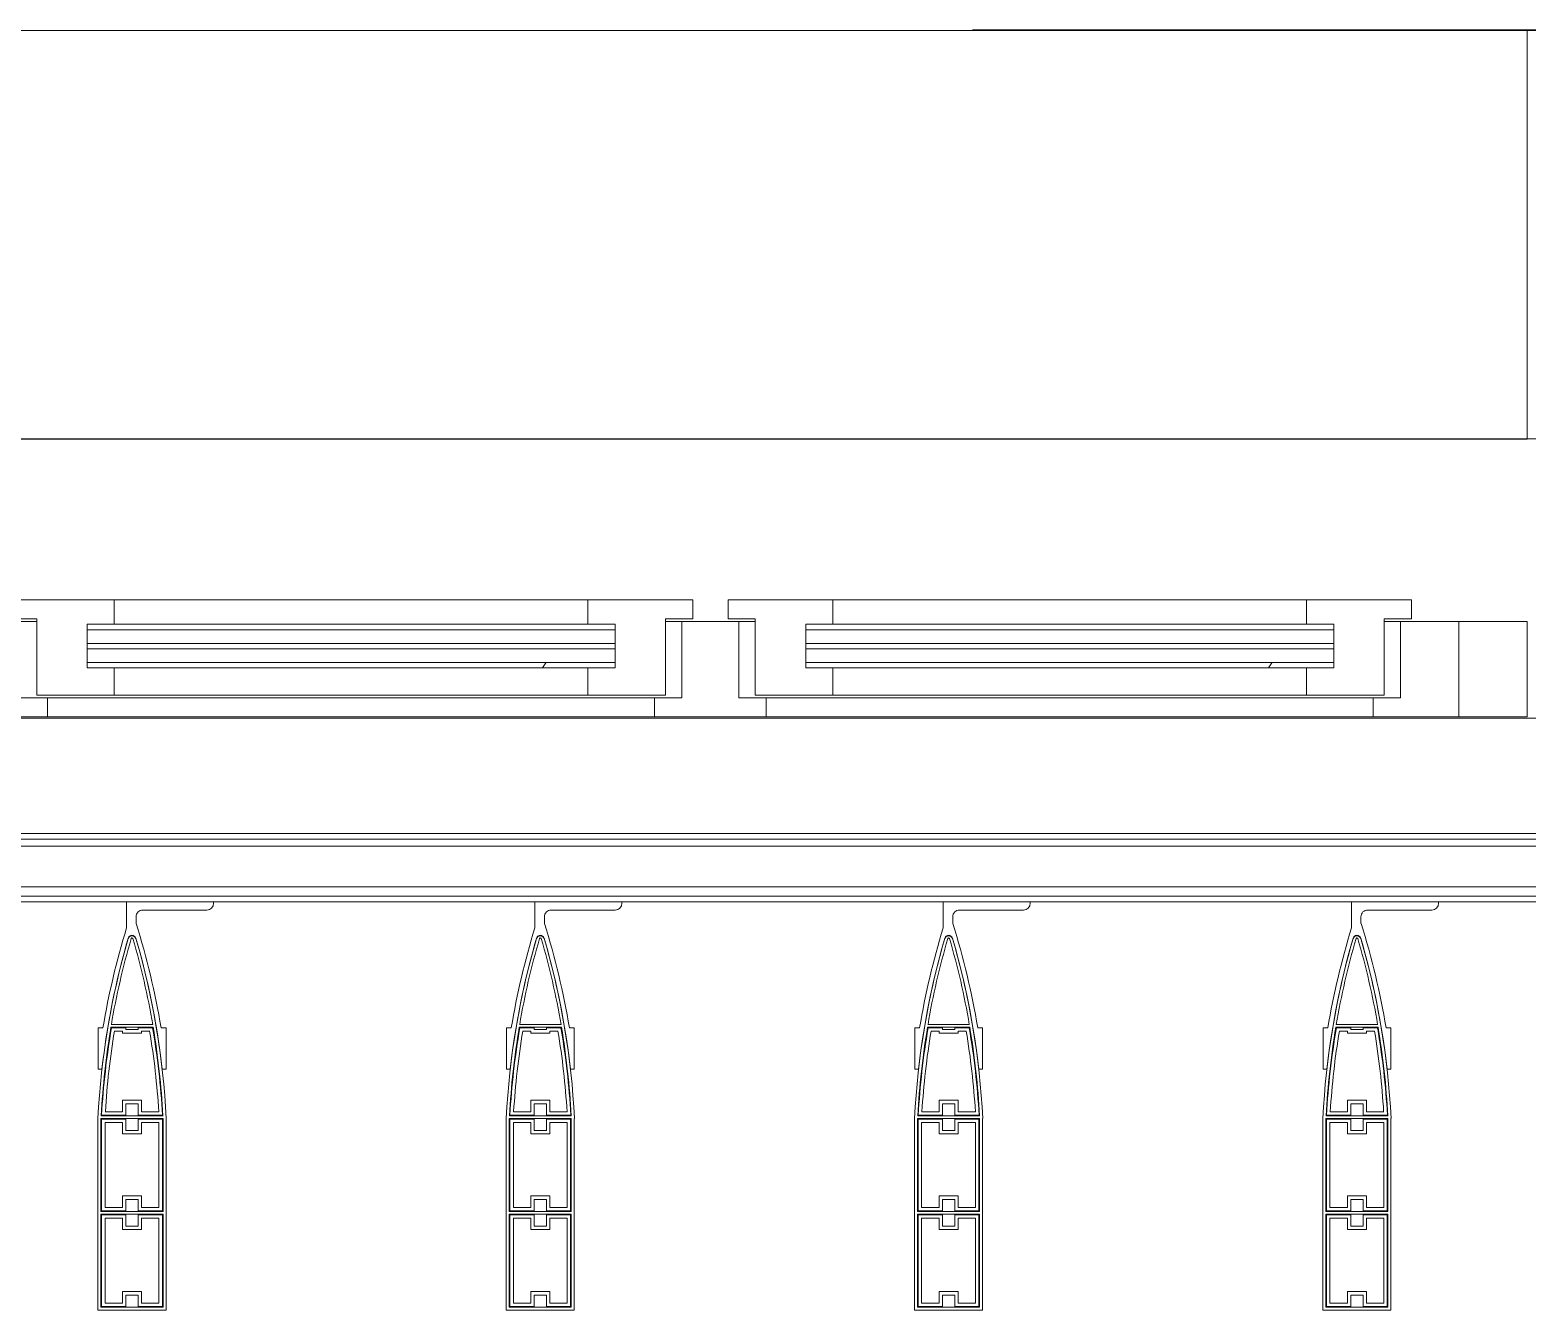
# Model space of a CAD drawing. Header units: millimetres. Extents: x 48966 to 155647, y -43515 to 26217.
# Drawn here: x 86932 to 88032, y -32323 to -31383 of the extents above; entities that cross this region are included whole.
import ezdxf

# ---------------------------------------------------------------- set-up
doc = ezdxf.new("R2010")
doc.units = ezdxf.units.MM
doc.linetypes.add('Осевые', pattern=[6350, 1270, -952.5, 3175, -952.5])
doc.linetypes.add('Сверху', pattern=[793.75, 476.25, -317.5])
for name, color, linetype, lineweight in [('Каркас_Импост', 7, 'Continuous', 9), ('Обобщенные модели', 7, 'Continuous', 9), ('Обобщенные модели-1', 7, 'Continuous', 18), ('Общие ребра', 7, 'Continuous', 9), ('Окна', 7, 'Continuous', 9), ('Окна-2', 7, 'Сверху', 9), ('Оси-2', 7, 'Осевые', 9), ('Остекление', 7, 'Continuous', 9), ('Перекрытия', 7, 'Continuous', 9), ('Стены', 7, 'Continuous', 9), ('Стены-1', 7, 'Continuous', 18), ('Штриховка разреза-1', 7, 'Continuous', 9)]:
    doc.layers.add(name, color=color, linetype=linetype, lineweight=lineweight)
doc.layers.add('Окна-1', color=7, linetype='Continuous', lineweight=9, true_color=0x804000)
pattern_1 = [(56.31, (87111.58, -32158.53), (533.399, 1066.80005), [201.168, -1722.033]), (56.31, (87100.92, -32126.53), (533.399, 1066.80005), [201.168, -1722.033]), (56.31, (87164.92, -32126.53), (533.399, 1066.80005), [201.168, -1722.033])]

# ---------------------------------------------------------------- blocks, each defined once
blk = doc.blocks.new('Обвязочная балка 1 - Обвязочная балка 1-1451838-План 5-го этажа на отм_ _12_600')
at = {"layer": 'Обобщенные модели'}
for p, q in [((124281.6, -31982.6), (79137.6, -31982.6)), ((79137.7, -32012.5), (124281.6, -32012.5))]:
    blk.add_line(p, q, dxfattribs=at)
at = {"layer": 'Обобщенные модели-1'}
for p, q in [((124281.6, -31973.4), (79137.6, -31973.4)), ((79137.6, -31977.4), (124281.6, -31977.4)), ((124281.6, -32019.4), (79137.7, -32019.4)), ((79137.7, -32023.4), (124281.6, -32023.4))]:
    blk.add_line(p, q, dxfattribs=at)
blk = doc.blocks.new('Профиль ламели575 - Профиль ламели-1621249-План 5-го этажа на отм_ _12_600')
at = {"layer": 'Обобщенные модели-1'}
for p, q in [((89806.9, 24507.1), (89806.9, 24366.2)), ((89856.9, 24507.1), (89806.9, 24507.1)), ((89809.1, 24436.5), (89809.1, 24504.9)), ((89809.1, 24504.9), (89854.7, 24504.9)), ((89827.4, 24504.4), (89809.6, 24504.4)), ((89809.6, 24504.4), (89809.6, 24437)), ((89812.1, 24439.5), (89812.1, 24501.9)), ((89812.1, 24501.9), (89824.9, 24501.9)), ((89824.9, 24501.9), (89824.9, 24493.5)), ((89827.4, 24496), (89827.4, 24504.4)), ((89854.2, 24504.4), (89836.3, 24504.4)), ((89836.3, 24504.4), (89836.3, 24496)), ((89838.8, 24493.5), (89838.8, 24501.9)), ((89838.8, 24501.9), (89851.7, 24501.9)), ((89851.7, 24501.9), (89851.7, 24439.5)), ((89854.2, 24437), (89854.2, 24504.4)), ((89854.7, 24504.9), (89854.7, 24436.5)), ((89856.9, 24366.2), (89856.9, 24507.1)), ((89824.9, 24493.5), (89838.8, 24493.5)), ((89836.3, 24496), (89827.4, 24496)), ((89838.8, 24447.9), (89824.9, 24447.9)), ((89824.9, 24447.9), (89824.9, 24439.5)), ((89827.4, 24437), (89827.4, 24445.4)), ((89827.4, 24445.4), (89836.3, 24445.4)), ((89836.3, 24445.4), (89836.3, 24437)), ((89838.8, 24439.5), (89838.8, 24447.9)), ((89854.7, 24436.5), (89809.1, 24436.5)), ((89809.1, 24434.6), (89854.7, 24434.6)), ((89809.1, 24366.2), (89809.1, 24434.6)), ((89809.6, 24437), (89827.4, 24437)), ((89827.4, 24434.1), (89809.6, 24434.1)), ((89809.6, 24434.1), (89809.6, 24366.7)), ((89824.9, 24439.5), (89812.1, 24439.5)), ((89812.1, 24369.2), (89812.1, 24431.6)), ((89812.1, 24431.6), (89824.9, 24431.6)), ((89824.9, 24431.6), (89824.9, 24423.2)), ((89827.4, 24425.7), (89827.4, 24434.1)), ((89836.3, 24437), (89854.2, 24437)), ((89854.2, 24434.1), (89836.3, 24434.1)), ((89836.3, 24434.1), (89836.3, 24425.7)), ((89851.7, 24439.5), (89838.8, 24439.5)), ((89838.8, 24423.2), (89838.8, 24431.6)), ((89838.8, 24431.6), (89851.7, 24431.6)), ((89851.7, 24431.6), (89851.7, 24369.2)), ((89854.2, 24366.7), (89854.2, 24434.1)), ((89854.7, 24434.6), (89854.7, 24366.2)), ((89824.9, 24423.2), (89838.8, 24423.2)), ((89836.3, 24425.7), (89827.4, 24425.7)), ((89838.8, 24377.6), (89824.9, 24377.6)), ((89824.9, 24377.6), (89824.9, 24369.2)), ((89838.8, 24369.2), (89838.8, 24377.6)), ((89854.7, 24366.2), (89809.1, 24366.2)), ((89809.6, 24366.7), (89827.4, 24366.7)), ((89824.9, 24369.2), (89812.1, 24369.2)), ((89827.4, 24366.7), (89827.4, 24375.1)), ((89827.4, 24375.1), (89836.3, 24375.1)), ((89836.3, 24375.1), (89836.3, 24366.7)), ((89836.3, 24366.7), (89854.2, 24366.7)), ((89851.7, 24369.2), (89838.8, 24369.2)), ((89809.1, 24364.3), (89854.6, 24364.3)), ((89827.4, 24363.8), (89809.6, 24363.8)), ((89812.2, 24361.3), (89824.9, 24361.3)), ((89824.9, 24361.3), (89824.9, 24352.9)), ((89827.4, 24355.4), (89827.4, 24363.8)), ((89836.3, 24355.4), (89827.4, 24355.4)), ((89854.2, 24363.8), (89836.3, 24363.8)), ((89836.3, 24363.8), (89836.3, 24355.4)), ((89838.8, 24352.9), (89838.8, 24361.3)), ((89838.8, 24361.3), (89851.5, 24361.3)), ((89824.9, 24352.9), (89838.8, 24352.9)), ((89809.8, 24330.1), (89806.9, 24330.1)), ((89806.9, 24330.1), (89806.9, 24299.7)), ((89856.8, 24330.1), (89853.9, 24330.1)), ((89856.8, 24299.7), (89856.8, 24330.1)), ((89806.9, 24299.7), (89810.5, 24299.7)), ((89847.4, 24299.2), (89816.3, 24299.2)), ((89816.8, 24299.7), (89827.4, 24299.7)), ((89824.9, 24302.2), (89818.9, 24302.2)), ((89838.8, 24303.5), (89824.9, 24303.5)), ((89824.9, 24303.5), (89824.9, 24302.2)), ((89827.4, 24299.7), (89827.4, 24301)), ((89827.4, 24301), (89836.3, 24301)), ((89836.3, 24301), (89836.3, 24299.7)), ((89836.3, 24299.7), (89846.9, 24299.7)), ((89838.8, 24302.2), (89838.8, 24303.5)), ((89844.8, 24302.2), (89838.8, 24302.2)), ((89853.2, 24299.7), (89856.8, 24299.7)), ((89816.6, 24297.3), (89847.1, 24297.3)), ((89828.9, 24223), (89828.9, 24218.1)), ((89835.9, 24207.1), (89835.9, 24226.3)), ((89823.9, 24213.1), (89776.9, 24213.1)), ((89771.9, 24208.1), (89771.9, 24207.1)), ((89771.9, 24207.1), (89835.9, 24207.1))]:
    blk.add_line(p, q, dxfattribs=at)
for centre, radius, start, end in [((90380.6, 24394.6), 574.5, 182.8338, 196.2258), ((89283.1, 24394.6), 574.5, 343.7742, 357.1662), ((90380.7, 24394.3), 572.3, 183.0109, 189.5715), ((90380.4, 24395.9), 571.8, 183.2193, 189.6867), ((90380.5, 24395.6), 569.3, 183.4571, 189.4457), ((89283.2, 24395.6), 569.3, 350.5543, 356.5429), ((89283.3, 24395.9), 571.8, 350.3133, 356.7807), ((89283, 24394.3), 572.3, 350.4285, 356.9891), ((90380.6, 24394.6), 574.5, 186.4465, 196.2576), ((89283.1, 24394.6), 574.5, 343.7424, 353.5535), ((90377.1, 24394.6), 574.5, 189.5084, 197.3712), ((89286.6, 24394.6), 574.5, 342.9661, 350.4916), ((90349, 24386.8), 539.8, 189.5428, 196.4344), ((89314.7, 24386.8), 539.8, 343.5656, 350.4572), ((89831.9, 24235.1), 3, 200, 340), ((89831.9, 24234.5), 2.84, 196.2576, 343.7424), ((89831.9, 24234.2), 0.645, 196.4344, 343.5656), ((89776.9, 24208.1), 5, 90, 180), ((89823.9, 24218.1), 5, 270, 0)]:
    blk.add_arc(centre, radius, start, end, dxfattribs=at)
blk = doc.blocks.new('Профиль ламели576 - Профиль ламели-1621513-План 5-го этажа на отм_ _12_600')
at = {"layer": 'Обобщенные модели-1'}
for p, q in [((89806.9, 24507.1), (89806.9, 24366.2)), ((89856.9, 24507.1), (89806.9, 24507.1)), ((89809.1, 24436.5), (89809.1, 24504.9)), ((89809.1, 24504.9), (89854.7, 24504.9)), ((89827.4, 24504.4), (89809.6, 24504.4)), ((89809.6, 24504.4), (89809.6, 24437)), ((89812.1, 24439.5), (89812.1, 24501.9)), ((89812.1, 24501.9), (89824.9, 24501.9)), ((89824.9, 24501.9), (89824.9, 24493.5)), ((89827.4, 24496), (89827.4, 24504.4)), ((89854.2, 24504.4), (89836.3, 24504.4)), ((89836.3, 24504.4), (89836.3, 24496)), ((89838.8, 24493.5), (89838.8, 24501.9)), ((89838.8, 24501.9), (89851.7, 24501.9)), ((89851.7, 24501.9), (89851.7, 24439.5)), ((89854.2, 24437), (89854.2, 24504.4)), ((89854.7, 24504.9), (89854.7, 24436.5)), ((89856.9, 24366.2), (89856.9, 24507.1)), ((89824.9, 24493.5), (89838.8, 24493.5)), ((89836.3, 24496), (89827.4, 24496)), ((89838.8, 24447.9), (89824.9, 24447.9)), ((89824.9, 24447.9), (89824.9, 24439.5)), ((89827.4, 24437), (89827.4, 24445.4)), ((89827.4, 24445.4), (89836.3, 24445.4)), ((89836.3, 24445.4), (89836.3, 24437)), ((89838.8, 24439.5), (89838.8, 24447.9)), ((89854.7, 24436.5), (89809.1, 24436.5)), ((89809.1, 24434.6), (89854.7, 24434.6)), ((89809.1, 24366.2), (89809.1, 24434.6)), ((89809.6, 24437), (89827.4, 24437)), ((89827.4, 24434.1), (89809.6, 24434.1)), ((89809.6, 24434.1), (89809.6, 24366.7)), ((89824.9, 24439.5), (89812.1, 24439.5)), ((89812.1, 24369.2), (89812.1, 24431.6)), ((89812.1, 24431.6), (89824.9, 24431.6)), ((89824.9, 24431.6), (89824.9, 24423.2)), ((89827.4, 24425.7), (89827.4, 24434.1)), ((89836.3, 24437), (89854.2, 24437)), ((89854.2, 24434.1), (89836.3, 24434.1)), ((89836.3, 24434.1), (89836.3, 24425.7)), ((89851.7, 24439.5), (89838.8, 24439.5)), ((89838.8, 24423.2), (89838.8, 24431.6)), ((89838.8, 24431.6), (89851.7, 24431.6)), ((89851.7, 24431.6), (89851.7, 24369.2)), ((89854.2, 24366.7), (89854.2, 24434.1)), ((89854.7, 24434.6), (89854.7, 24366.2)), ((89824.9, 24423.2), (89838.8, 24423.2)), ((89836.3, 24425.7), (89827.4, 24425.7)), ((89838.8, 24377.6), (89824.9, 24377.6)), ((89824.9, 24377.6), (89824.9, 24369.2)), ((89838.8, 24369.2), (89838.8, 24377.6)), ((89854.7, 24366.2), (89809.1, 24366.2)), ((89809.6, 24366.7), (89827.4, 24366.7)), ((89824.9, 24369.2), (89812.1, 24369.2)), ((89827.4, 24366.7), (89827.4, 24375.1)), ((89827.4, 24375.1), (89836.3, 24375.1)), ((89836.3, 24375.1), (89836.3, 24366.7)), ((89836.3, 24366.7), (89854.2, 24366.7)), ((89851.7, 24369.2), (89838.8, 24369.2)), ((89809.1, 24364.3), (89854.6, 24364.3)), ((89827.4, 24363.8), (89809.6, 24363.8)), ((89812.2, 24361.3), (89824.9, 24361.3)), ((89824.9, 24361.3), (89824.9, 24352.9)), ((89827.4, 24355.4), (89827.4, 24363.8)), ((89836.3, 24355.4), (89827.4, 24355.4)), ((89854.2, 24363.8), (89836.3, 24363.8)), ((89836.3, 24363.8), (89836.3, 24355.4)), ((89838.8, 24352.9), (89838.8, 24361.3)), ((89838.8, 24361.3), (89851.5, 24361.3)), ((89824.9, 24352.9), (89838.8, 24352.9)), ((89809.8, 24330.1), (89806.9, 24330.1)), ((89806.9, 24330.1), (89806.9, 24299.7)), ((89856.8, 24330.1), (89853.9, 24330.1)), ((89856.8, 24299.7), (89856.8, 24330.1)), ((89806.9, 24299.7), (89810.5, 24299.7)), ((89847.4, 24299.2), (89816.3, 24299.2)), ((89816.8, 24299.7), (89827.4, 24299.7)), ((89824.9, 24302.2), (89818.9, 24302.2)), ((89838.8, 24303.5), (89824.9, 24303.5)), ((89824.9, 24303.5), (89824.9, 24302.2)), ((89827.4, 24299.7), (89827.4, 24301)), ((89827.4, 24301), (89836.3, 24301)), ((89836.3, 24301), (89836.3, 24299.7)), ((89836.3, 24299.7), (89846.9, 24299.7)), ((89838.8, 24302.2), (89838.8, 24303.5)), ((89844.8, 24302.2), (89838.8, 24302.2)), ((89853.2, 24299.7), (89856.8, 24299.7)), ((89816.6, 24297.3), (89847.1, 24297.3)), ((89828.9, 24223), (89828.9, 24218.1)), ((89835.9, 24207.1), (89835.9, 24226.3)), ((89823.9, 24213.1), (89776.9, 24213.1)), ((89771.9, 24208.1), (89771.9, 24207.1)), ((89771.9, 24207.1), (89835.9, 24207.1))]:
    blk.add_line(p, q, dxfattribs=at)
for centre, radius, start, end in [((90380.6, 24394.6), 574.5, 182.8338, 196.2258), ((89283.1, 24394.6), 574.5, 343.7742, 357.1662), ((90380.7, 24394.3), 572.3, 183.0109, 189.5715), ((90380.4, 24395.9), 571.8, 183.2193, 189.6867), ((90380.5, 24395.6), 569.3, 183.4571, 189.4457), ((89283.2, 24395.6), 569.3, 350.5543, 356.5429), ((89283.3, 24395.9), 571.8, 350.3133, 356.7807), ((89283, 24394.3), 572.3, 350.4285, 356.9891), ((90380.6, 24394.6), 574.5, 186.4465, 196.2576), ((89283.1, 24394.6), 574.5, 343.7424, 353.5535), ((90377.1, 24394.6), 574.5, 189.5084, 197.3712), ((89286.6, 24394.6), 574.5, 342.9661, 350.4916), ((90349, 24386.8), 539.8, 189.5428, 196.4344), ((89314.7, 24386.8), 539.8, 343.5656, 350.4572), ((89831.9, 24235.1), 3, 200, 340), ((89831.9, 24234.5), 2.84, 196.2576, 343.7424), ((89831.9, 24234.2), 0.645, 196.4344, 343.5656), ((89776.9, 24208.1), 5, 90, 180), ((89823.9, 24218.1), 5, 270, 0)]:
    blk.add_arc(centre, radius, start, end, dxfattribs=at)
blk = doc.blocks.new('Профиль ламели577 - Профиль ламели-1621777-План 5-го этажа на отм_ _12_600')
at = {"layer": 'Обобщенные модели-1'}
for p, q in [((89806.9, 24507.1), (89806.9, 24366.2)), ((89856.9, 24507.1), (89806.9, 24507.1)), ((89809.1, 24436.5), (89809.1, 24504.9)), ((89809.1, 24504.9), (89854.7, 24504.9)), ((89827.4, 24504.4), (89809.6, 24504.4)), ((89809.6, 24504.4), (89809.6, 24437)), ((89812.1, 24439.5), (89812.1, 24501.9)), ((89812.1, 24501.9), (89824.9, 24501.9)), ((89824.9, 24501.9), (89824.9, 24493.5)), ((89827.4, 24496), (89827.4, 24504.4)), ((89854.2, 24504.4), (89836.3, 24504.4)), ((89836.3, 24504.4), (89836.3, 24496)), ((89838.8, 24493.5), (89838.8, 24501.9)), ((89838.8, 24501.9), (89851.7, 24501.9)), ((89851.7, 24501.9), (89851.7, 24439.5)), ((89854.2, 24437), (89854.2, 24504.4)), ((89854.7, 24504.9), (89854.7, 24436.5)), ((89856.9, 24366.2), (89856.9, 24507.1)), ((89824.9, 24493.5), (89838.8, 24493.5)), ((89836.3, 24496), (89827.4, 24496)), ((89838.8, 24447.9), (89824.9, 24447.9)), ((89824.9, 24447.9), (89824.9, 24439.5)), ((89827.4, 24437), (89827.4, 24445.4)), ((89827.4, 24445.4), (89836.3, 24445.4)), ((89836.3, 24445.4), (89836.3, 24437)), ((89838.8, 24439.5), (89838.8, 24447.9)), ((89854.7, 24436.5), (89809.1, 24436.5)), ((89809.1, 24434.6), (89854.7, 24434.6)), ((89809.1, 24366.2), (89809.1, 24434.6)), ((89809.6, 24437), (89827.4, 24437)), ((89827.4, 24434.1), (89809.6, 24434.1)), ((89809.6, 24434.1), (89809.6, 24366.7)), ((89824.9, 24439.5), (89812.1, 24439.5)), ((89812.1, 24369.2), (89812.1, 24431.6)), ((89812.1, 24431.6), (89824.9, 24431.6)), ((89824.9, 24431.6), (89824.9, 24423.2)), ((89827.4, 24425.7), (89827.4, 24434.1)), ((89836.3, 24437), (89854.2, 24437)), ((89854.2, 24434.1), (89836.3, 24434.1)), ((89836.3, 24434.1), (89836.3, 24425.7)), ((89851.7, 24439.5), (89838.8, 24439.5)), ((89838.8, 24423.2), (89838.8, 24431.6)), ((89838.8, 24431.6), (89851.7, 24431.6)), ((89851.7, 24431.6), (89851.7, 24369.2)), ((89854.2, 24366.7), (89854.2, 24434.1)), ((89854.7, 24434.6), (89854.7, 24366.2)), ((89824.9, 24423.2), (89838.8, 24423.2)), ((89836.3, 24425.7), (89827.4, 24425.7)), ((89838.8, 24377.6), (89824.9, 24377.6)), ((89824.9, 24377.6), (89824.9, 24369.2)), ((89838.8, 24369.2), (89838.8, 24377.6)), ((89854.7, 24366.2), (89809.1, 24366.2)), ((89809.6, 24366.7), (89827.4, 24366.7)), ((89824.9, 24369.2), (89812.1, 24369.2)), ((89827.4, 24366.7), (89827.4, 24375.1)), ((89827.4, 24375.1), (89836.3, 24375.1)), ((89836.3, 24375.1), (89836.3, 24366.7)), ((89836.3, 24366.7), (89854.2, 24366.7)), ((89851.7, 24369.2), (89838.8, 24369.2)), ((89809.1, 24364.3), (89854.6, 24364.3)), ((89827.4, 24363.8), (89809.6, 24363.8)), ((89812.2, 24361.3), (89824.9, 24361.3)), ((89824.9, 24361.3), (89824.9, 24352.9)), ((89827.4, 24355.4), (89827.4, 24363.8)), ((89836.3, 24355.4), (89827.4, 24355.4)), ((89854.2, 24363.8), (89836.3, 24363.8)), ((89836.3, 24363.8), (89836.3, 24355.4)), ((89838.8, 24352.9), (89838.8, 24361.3)), ((89838.8, 24361.3), (89851.5, 24361.3)), ((89824.9, 24352.9), (89838.8, 24352.9)), ((89809.8, 24330.1), (89806.9, 24330.1)), ((89806.9, 24330.1), (89806.9, 24299.7)), ((89856.8, 24330.1), (89853.9, 24330.1)), ((89856.8, 24299.7), (89856.8, 24330.1)), ((89806.9, 24299.7), (89810.5, 24299.7)), ((89847.4, 24299.2), (89816.3, 24299.2)), ((89816.8, 24299.7), (89827.4, 24299.7)), ((89824.9, 24302.2), (89818.9, 24302.2)), ((89838.8, 24303.5), (89824.9, 24303.5)), ((89824.9, 24303.5), (89824.9, 24302.2)), ((89827.4, 24299.7), (89827.4, 24301)), ((89827.4, 24301), (89836.3, 24301)), ((89836.3, 24301), (89836.3, 24299.7)), ((89836.3, 24299.7), (89846.9, 24299.7)), ((89838.8, 24302.2), (89838.8, 24303.5)), ((89844.8, 24302.2), (89838.8, 24302.2)), ((89853.2, 24299.7), (89856.8, 24299.7)), ((89816.6, 24297.3), (89847.1, 24297.3)), ((89828.9, 24223), (89828.9, 24218.1)), ((89835.9, 24207.1), (89835.9, 24226.3)), ((89823.9, 24213.1), (89776.9, 24213.1)), ((89771.9, 24208.1), (89771.9, 24207.1)), ((89771.9, 24207.1), (89835.9, 24207.1))]:
    blk.add_line(p, q, dxfattribs=at)
for centre, radius, start, end in [((90380.6, 24394.6), 574.5, 182.8338, 196.2258), ((89283.1, 24394.6), 574.5, 343.7742, 357.1662), ((90380.7, 24394.3), 572.3, 183.0109, 189.5715), ((90380.4, 24395.9), 571.8, 183.2193, 189.6867), ((90380.5, 24395.6), 569.3, 183.4571, 189.4457), ((89283.2, 24395.6), 569.3, 350.5543, 356.5429), ((89283.3, 24395.9), 571.8, 350.3133, 356.7807), ((89283, 24394.3), 572.3, 350.4285, 356.9891), ((90380.6, 24394.6), 574.5, 186.4465, 196.2576), ((89283.1, 24394.6), 574.5, 343.7424, 353.5535), ((90377.1, 24394.6), 574.5, 189.5084, 197.3712), ((89286.6, 24394.6), 574.5, 342.9661, 350.4916), ((90349, 24386.8), 539.8, 189.5428, 196.4344), ((89314.7, 24386.8), 539.8, 343.5656, 350.4572), ((89831.9, 24235.1), 3, 200, 340), ((89831.9, 24234.5), 2.84, 196.2576, 343.7424), ((89831.9, 24234.2), 0.645, 196.4344, 343.5656), ((89776.9, 24208.1), 5, 90, 180), ((89823.9, 24218.1), 5, 270, 0)]:
    blk.add_arc(centre, radius, start, end, dxfattribs=at)
blk = doc.blocks.new('Профиль ламели578 - Профиль ламели-1622041-План 5-го этажа на отм_ _12_600')
at = {"layer": 'Обобщенные модели-1'}
for p, q in [((89806.9, 24507.1), (89806.9, 24366.2)), ((89856.9, 24507.1), (89806.9, 24507.1)), ((89809.1, 24436.5), (89809.1, 24504.9)), ((89809.1, 24504.9), (89854.7, 24504.9)), ((89827.4, 24504.4), (89809.6, 24504.4)), ((89809.6, 24504.4), (89809.6, 24437)), ((89812.1, 24439.5), (89812.1, 24501.9)), ((89812.1, 24501.9), (89824.9, 24501.9)), ((89824.9, 24501.9), (89824.9, 24493.5)), ((89827.4, 24496), (89827.4, 24504.4)), ((89854.2, 24504.4), (89836.3, 24504.4)), ((89836.3, 24504.4), (89836.3, 24496)), ((89838.8, 24493.5), (89838.8, 24501.9)), ((89838.8, 24501.9), (89851.7, 24501.9)), ((89851.7, 24501.9), (89851.7, 24439.5)), ((89854.2, 24437), (89854.2, 24504.4)), ((89854.7, 24504.9), (89854.7, 24436.5)), ((89856.9, 24366.2), (89856.9, 24507.1)), ((89824.9, 24493.5), (89838.8, 24493.5)), ((89836.3, 24496), (89827.4, 24496)), ((89838.8, 24447.9), (89824.9, 24447.9)), ((89824.9, 24447.9), (89824.9, 24439.5)), ((89827.4, 24437), (89827.4, 24445.4)), ((89827.4, 24445.4), (89836.3, 24445.4)), ((89836.3, 24445.4), (89836.3, 24437)), ((89838.8, 24439.5), (89838.8, 24447.9)), ((89854.7, 24436.5), (89809.1, 24436.5)), ((89809.1, 24434.6), (89854.7, 24434.6)), ((89809.1, 24366.2), (89809.1, 24434.6)), ((89809.6, 24437), (89827.4, 24437)), ((89827.4, 24434.1), (89809.6, 24434.1)), ((89809.6, 24434.1), (89809.6, 24366.7)), ((89824.9, 24439.5), (89812.1, 24439.5)), ((89812.1, 24369.2), (89812.1, 24431.6)), ((89812.1, 24431.6), (89824.9, 24431.6)), ((89824.9, 24431.6), (89824.9, 24423.2)), ((89827.4, 24425.7), (89827.4, 24434.1)), ((89836.3, 24437), (89854.2, 24437)), ((89854.2, 24434.1), (89836.3, 24434.1)), ((89836.3, 24434.1), (89836.3, 24425.7)), ((89851.7, 24439.5), (89838.8, 24439.5)), ((89838.8, 24423.2), (89838.8, 24431.6)), ((89838.8, 24431.6), (89851.7, 24431.6)), ((89851.7, 24431.6), (89851.7, 24369.2)), ((89854.2, 24366.7), (89854.2, 24434.1)), ((89854.7, 24434.6), (89854.7, 24366.2)), ((89824.9, 24423.2), (89838.8, 24423.2)), ((89836.3, 24425.7), (89827.4, 24425.7)), ((89838.8, 24377.6), (89824.9, 24377.6)), ((89824.9, 24377.6), (89824.9, 24369.2)), ((89838.8, 24369.2), (89838.8, 24377.6)), ((89854.7, 24366.2), (89809.1, 24366.2)), ((89809.6, 24366.7), (89827.4, 24366.7)), ((89824.9, 24369.2), (89812.1, 24369.2)), ((89827.4, 24366.7), (89827.4, 24375.1)), ((89827.4, 24375.1), (89836.3, 24375.1)), ((89836.3, 24375.1), (89836.3, 24366.7)), ((89836.3, 24366.7), (89854.2, 24366.7)), ((89851.7, 24369.2), (89838.8, 24369.2)), ((89809.1, 24364.3), (89854.6, 24364.3)), ((89827.4, 24363.8), (89809.6, 24363.8)), ((89812.2, 24361.3), (89824.9, 24361.3)), ((89824.9, 24361.3), (89824.9, 24352.9)), ((89827.4, 24355.4), (89827.4, 24363.8)), ((89836.3, 24355.4), (89827.4, 24355.4)), ((89854.2, 24363.8), (89836.3, 24363.8)), ((89836.3, 24363.8), (89836.3, 24355.4)), ((89838.8, 24352.9), (89838.8, 24361.3)), ((89838.8, 24361.3), (89851.5, 24361.3)), ((89824.9, 24352.9), (89838.8, 24352.9)), ((89809.8, 24330.1), (89806.9, 24330.1)), ((89806.9, 24330.1), (89806.9, 24299.7)), ((89856.8, 24330.1), (89853.9, 24330.1)), ((89856.8, 24299.7), (89856.8, 24330.1)), ((89806.9, 24299.7), (89810.5, 24299.7)), ((89847.4, 24299.2), (89816.3, 24299.2)), ((89816.8, 24299.7), (89827.4, 24299.7)), ((89824.9, 24302.2), (89818.9, 24302.2)), ((89838.8, 24303.5), (89824.9, 24303.5)), ((89824.9, 24303.5), (89824.9, 24302.2)), ((89827.4, 24299.7), (89827.4, 24301)), ((89827.4, 24301), (89836.3, 24301)), ((89836.3, 24301), (89836.3, 24299.7)), ((89836.3, 24299.7), (89846.9, 24299.7)), ((89838.8, 24302.2), (89838.8, 24303.5)), ((89844.8, 24302.2), (89838.8, 24302.2)), ((89853.2, 24299.7), (89856.8, 24299.7)), ((89816.6, 24297.3), (89847.1, 24297.3)), ((89828.9, 24223), (89828.9, 24218.1)), ((89835.9, 24207.1), (89835.9, 24226.3)), ((89823.9, 24213.1), (89776.9, 24213.1)), ((89771.9, 24208.1), (89771.9, 24207.1)), ((89771.9, 24207.1), (89835.9, 24207.1))]:
    blk.add_line(p, q, dxfattribs=at)
for centre, radius, start, end in [((90380.6, 24394.6), 574.5, 182.8338, 196.2258), ((89283.1, 24394.6), 574.5, 343.7742, 357.1662), ((90380.7, 24394.3), 572.3, 183.0109, 189.5715), ((90380.4, 24395.9), 571.8, 183.2193, 189.6867), ((90380.5, 24395.6), 569.3, 183.4571, 189.4457), ((89283.2, 24395.6), 569.3, 350.5543, 356.5429), ((89283.3, 24395.9), 571.8, 350.3133, 356.7807), ((89283, 24394.3), 572.3, 350.4285, 356.9891), ((90380.6, 24394.6), 574.5, 186.4465, 196.2576), ((89283.1, 24394.6), 574.5, 343.7424, 353.5535), ((90377.1, 24394.6), 574.5, 189.5084, 197.3712), ((89286.6, 24394.6), 574.5, 342.9661, 350.4916), ((90349, 24386.8), 539.8, 189.5428, 196.4344), ((89314.7, 24386.8), 539.8, 343.5656, 350.4572), ((89831.9, 24235.1), 3, 200, 340), ((89831.9, 24234.5), 2.84, 196.2576, 343.7424), ((89831.9, 24234.2), 0.645, 196.4344, 343.5656), ((89776.9, 24208.1), 5, 90, 180), ((89823.9, 24218.1), 5, 270, 0)]:
    blk.add_arc(centre, radius, start, end, dxfattribs=at)
blk = doc.blocks.new('Окно 2-Распашное - Один переплет с многокамерным стеклопакетом - 30674-99 - ОК-1 1200-1800-V21-План 5-го этажа на отм_ _12_600')
at = {"layer": 'Остекление'}
h = blk.add_hatch(dxfattribs=at)
h.set_pattern_fill('FP_16', color=256, style=0, pattern_type=2)
h.set_pattern_definition(pattern_1)
h.paths.add_polyline_path([(-70, 66.5), (-458, 66.5), (-458, 62.5), (-70, 62.5)], flags=0)
h.paths.add_polyline_path([(-458, 38.5), (-458, 34.5), (-70, 34.5), (-70, 38.5), (-388.7, 38.5)], flags=0)
h = blk.add_hatch(dxfattribs=at)
h.set_pattern_fill('FP_16', color=256, style=0, pattern_type=2)
h.set_pattern_definition(pattern_1)
h.paths.add_polyline_path([(444.2, 66.5), (70, 66.5), (70, 62.5), (458, 62.5), (458, 66.5)], flags=0)
h.paths.add_polyline_path([(70, 38.5), (70, 34.5), (458, 34.5), (458, 38.5), (444.2, 38.5)], flags=0)
at = {"layer": 'Каркас_Импост'}
for p, q in [((-550, 102.5), (-550, 32.5)), ((-487, 102.5), (-550, 102.5)), ((-487, 88.5), (-487, 102.5)), ((-487, 102.5), (-41, 102.5)), ((-487, 88.5), (-487, 102.5)), ((41, 102.5), (-41, 102.5)), ((-41, 102.5), (-41, 88.5)), ((-41, 88.5), (-41, 102.5)), ((41, 88.5), (41, 102.5)), ((41, 102.5), (487, 102.5)), ((41, 102.5), (41, 88.5)), ((550, 102.5), (487, 102.5)), ((487, 102.5), (487, 88.5)), ((487, 102.5), (487, 88.5)), ((550, 32.5), (550, 102.5)), ((-507, 32.5), (-507, 88.5)), ((-507, 88.5), (-487, 88.5)), ((-21, 88.5), (-507, 88.5)), ((-507, 32.5), (-507, 88.5)), ((-41, 88.5), (-487, 88.5)), ((-41, 88.5), (-21, 88.5)), ((-21, 88.5), (-21, 32.5)), ((-21, 32.5), (-21, 88.5)), ((21, 32.5), (21, 88.5)), ((21, 88.5), (41, 88.5)), ((21, 88.5), (21, 32.5)), ((507, 88.5), (21, 88.5)), ((487, 88.5), (41, 88.5)), ((487, 88.5), (507, 88.5)), ((507, 88.5), (507, 32.5)), ((507, 88.5), (507, 32.5)), ((-438, 86.5), (-495, 86.5)), ((-495, 86.5), (-495, 30.5)), ((-438, 66.5), (-438, 86.5)), ((-90, 86.5), (-438, 86.5)), ((-438, 86.5), (-438, 66.5)), ((-33, 86.5), (-90, 86.5)), ((-90, 86.5), (-90, 66.5)), ((-90, 86.5), (-90, 66.5)), ((-33, 30.5), (-33, 86.5)), ((90, 86.5), (33, 86.5)), ((33, 86.5), (33, 30.5)), ((90, 66.5), (90, 86.5)), ((90, 66.5), (90, 86.5)), ((438, 86.5), (90, 86.5)), ((438, 86.5), (438, 66.5)), ((495, 86.5), (438, 86.5)), ((438, 66.5), (438, 86.5)), ((495, 30.5), (495, 86.5)), ((-458, 34.5), (-458, 66.5)), ((-458, 66.5), (-438, 66.5)), ((-70, 66.5), (-458, 66.5)), ((-458, 66.5), (-458, 34.5)), ((-438, 66.5), (-90, 66.5)), ((-90, 66.5), (-70, 66.5)), ((-70, 66.5), (-70, 34.5)), ((-70, 66.5), (-70, 34.5)), ((70, 34.5), (70, 66.5)), ((70, 66.5), (90, 66.5)), ((458, 66.5), (70, 66.5)), ((70, 34.5), (70, 66.5)), ((90, 66.5), (438, 66.5)), ((438, 66.5), (458, 66.5)), ((458, 66.5), (458, 34.5)), ((458, 34.5), (458, 66.5)), ((-438, 34.5), (-458, 34.5)), ((-458, 34.5), (-70, 34.5)), ((-438, 16.5), (-438, 34.5)), ((-90, 34.5), (-438, 34.5)), ((-438, 34.5), (-438, 16.5)), ((-70, 34.5), (-90, 34.5)), ((-90, 34.5), (-90, 16.5)), ((-90, 34.5), (-90, 16.5)), ((90, 34.5), (70, 34.5)), ((70, 34.5), (458, 34.5)), ((90, 16.5), (90, 34.5)), ((90, 16.5), (90, 34.5)), ((438, 34.5), (90, 34.5)), ((458, 34.5), (438, 34.5)), ((438, 34.5), (438, 16.5)), ((438, 16.5), (438, 34.5)), ((-550, 32.5), (-507, 32.5)), ((-495, 30.5), (-515, 30.5)), ((-515, 30.5), (-515, 16.5)), ((-495, 32.5), (-507, 32.5)), ((-21, 32.5), (-33, 32.5)), ((-13, 30.5), (-33, 30.5)), ((-21, 32.5), (21, 32.5)), ((-13, 16.5), (-13, 30.5)), ((33, 30.5), (13, 30.5)), ((13, 30.5), (13, 16.5)), ((33, 32.5), (21, 32.5)), ((507, 32.5), (495, 32.5)), ((515, 30.5), (495, 30.5)), ((507, 32.5), (550, 32.5)), ((515, 16.5), (515, 30.5)), ((-515, 16.5), (-438, 16.5)), ((-438, 16.5), (-90, 16.5)), ((-90, 16.5), (-13, 16.5)), ((13, 16.5), (90, 16.5)), ((90, 16.5), (438, 16.5)), ((438, 16.5), (515, 16.5))]:
    blk.add_line(p, q, dxfattribs=at)
at = {"layer": 'Окна'}
for p, q in [((-437.6, 102.5), (-487, 102.5)), ((-487, 102.5), (-474.6, 102.5)), ((-53.3, 102.5), (-41, 102.5)), ((53.3, 102.5), (41, 102.5)), ((438.2, 102.5), (487, 102.5)), ((487, 102.5), (474.8, 102.5)), ((-70, 62.5), (-458, 62.5)), ((-458, 52.5), (-458, 62.5)), ((-85, 62.5), (-443, 62.5)), ((-70, 62.5), (-70, 52.5)), ((70, 52.5), (70, 62.5)), ((458, 62.5), (70, 62.5)), ((443, 62.5), (85, 62.5)), ((458, 62.5), (458, 52.5)), ((-458, 52.5), (-70, 52.5)), ((-70, 48.5), (-458, 48.5)), ((-458, 38.5), (-458, 48.5)), ((-443, 52.5), (-85, 52.5)), ((-85, 48.5), (-443, 48.5)), ((-70, 48.5), (-70, 38.5)), ((70, 52.5), (458, 52.5)), ((70, 38.5), (70, 48.5)), ((458, 48.5), (70, 48.5)), ((85, 52.5), (443, 52.5)), ((443, 48.5), (85, 48.5)), ((458, 48.5), (458, 38.5)), ((-458, 38.5), (-70, 38.5)), ((-443, 38.5), (-85, 38.5)), ((70, 38.5), (458, 38.5)), ((85, 38.5), (443, 38.5))]:
    blk.add_line(p, q, dxfattribs=at)
at = {"layer": 'Окна-1'}
for p, q in [((-600, 102.5), (-600, 32.5)), ((-550, 102.5), (-600, 102.5)), ((-550, 32.5), (-550, 102.5)), ((550, 102.5), (-550, 102.5)), ((-550, 32.5), (-550, 102.5)), ((600, 102.5), (550, 102.5)), ((550, 102.5), (550, 32.5)), ((550, 32.5), (550, 102.5)), ((600, 32.5), (600, 102.5)), ((-600, 32.5), (-550, 32.5)), ((-550, 32.5), (-495, 32.5)), ((-33, 32.5), (33, 32.5)), ((495, 32.5), (550, 32.5)), ((550, 32.5), (600, 32.5))]:
    blk.add_line(p, q, dxfattribs=at)
at = {"layer": 'Остекление'}
for p, q in [((-70, 66.5), (-458, 66.5)), ((-458, 66.5), (-458, 62.5)), ((-70, 62.5), (-70, 66.5)), ((70, 66.5), (70, 62.5)), ((458, 66.5), (70, 66.5)), ((458, 62.5), (458, 66.5)), ((-458, 62.5), (-70, 62.5)), ((70, 62.5), (458, 62.5)), ((-70, 52.5), (-458, 52.5)), ((-458, 52.5), (-458, 48.5)), ((-458, 48.5), (-70, 48.5)), ((-70, 48.5), (-70, 52.5)), ((70, 52.5), (70, 48.5)), ((458, 52.5), (70, 52.5)), ((70, 48.5), (458, 48.5)), ((458, 48.5), (458, 52.5)), ((-70, 38.5), (-458, 38.5)), ((-458, 38.5), (-458, 34.5)), ((-458, 34.5), (-70, 34.5)), ((-70, 34.5), (-70, 38.5)), ((70, 38.5), (70, 34.5)), ((458, 38.5), (70, 38.5)), ((70, 34.5), (458, 34.5)), ((458, 34.5), (458, 38.5))]:
    blk.add_line(p, q, dxfattribs=at)
blk = doc.blocks.new('M_Окно-Квадратный проем - 1200 x 1800 mm-1791807-План 5-го этажа на отм_ _12_600')
at = {"layer": 'Окна'}
for p, q in [((-608.2, -150), (-608.2, 150)), ((591.8, 150), (591.8, -150))]:
    blk.add_line(p, q, dxfattribs=at)
at = {"layer": 'Окна-2'}
for p, q in [((-608.2, 150), (591.8, 150)), ((591.8, -150), (-608.2, -150))]:
    blk.add_line(p, q, dxfattribs=at)

msp = doc.modelspace()

# ---------------------------------------------------------------- hatches: boundary and pattern name
at = {"layer": 'Штриховка разреза-1'}
h = msp.add_hatch(dxfattribs=at)
h.set_pattern_fill('FP_7', color=256, style=0, pattern_type=2)
h.set_pattern_definition([(50, (0, 0), (1457.472, -127.512), [152.4, -1676.4]), (355, (0, 0), (-281.942, 1528.454), [121.92, -1341.12]), (100.451, (121.5, -10.6), (1175.541, 1400.933), [129.52, -1424.72]), (46.184, (0, 406.4), (2168.632, -336.342), [228.6, -2514.6]), (96.636, (180.7, 378.4), (1899.22, 1979.42), [194.28, -2137.08]), (351.184, (0, 406.4), (1899.24, 1979.4), [182.88, -2011.68]), (21, (203.2, 304.8), (1212.915, -818.121), [152.4, -1676.4]), (326, (203.2, 304.8), (494.417, 1473.504), [121.92, -1341.12]), (71.451, (304.3, 236.6), (1707.337, 655.37), [129.52, -1424.72]), (37.5, (0, 0), (24.7094, 676.4402), [67.056, -1257.808, 67.056, -1294.384, -1346.2]), (37.5, (0, 0), (24.7094, 676.4402), [-2686.304, 67.056, -1279.144]), (7.5, (0, 0), (534.558, 801.444), [67.056, -709.168, 67.056, -1227.328, -513.08]), (7.5, (0, 0), (534.558, 801.444), [-2070.608, 67.056, -446.024]), (327.5, (-453.14, 0), (1084.7275, -45.8312), [67.056, -440.944, 67.056, -1517.904, -2103.12]), (327.5, (-453.14, 0), (1084.7275, -45.8312), [-2092.96, 67.056, -2036.064]), (317.5, (-656.3, 0), (1185.035, 203.414), [67.056, -593.344, 67.056, -985.52, -1493.52]), (317.5, (-656.3, 0), (1185.035, 203.414), [-1712.976, 67.056, -1426.464])])
h.paths.add_polyline_path([(86031.6, -31683.4), (86831.6, -31683.4), (86831.6, -31383.4), (86031.6, -31383.4), (86031.6, -31531.2)], flags=0)
h.paths.add_polyline_path([(88031.6, -31683.4), (88581.6, -31683.4), (88581.6, -31383.4), (88031.6, -31383.4), (88031.6, -31531.2)], flags=0)

# ---------------------------------------------------------------- linework, layer by layer
at = {"layer": 'Общие ребра'}
msp.add_line((88481.6, -31383.4), (88031.6, -31383.4), dxfattribs=at)
at = {"layer": 'Оси-2'}
msp.add_line((150171.6, -31382.9), (50565.6, -31382.9), dxfattribs=at)
at = {"layer": 'Перекрытия'}
msp.add_line((86031.6, -31383.4), (88581.6, -31383.4), dxfattribs=at)
at = {"layer": 'Стены'}
for p, q in [((88031.6, -31683.4), (88031.6, -31383.4)), ((88031.6, -31683.4), (86831.6, -31683.4)), ((86831.6, -31683.5), (88031.6, -31683.5)), ((125200.2, -31888.5), (78736.4, -31888.5))]:
    msp.add_line(p, q, dxfattribs=at)
at = {"layer": 'Стены-1'}
for p, q in [((88031.6, -31383.4), (88031.6, -31683.4)), ((88031.6, -31683.4), (88481.6, -31683.4))]:
    msp.add_line(p, q, dxfattribs=at)

# ---------------------------------------------------------------- block references
at = {"layer": 'Обобщенные модели'}
msp.add_blockref('Обвязочная балка 1 - Обвязочная балка 1-1451838-План 5-го этажа на отм_ _12_600', (0, 0), dxfattribs=at)
at = {"layer": 'Обобщенные модели', "rotation": 180}
for name, p in [('Профиль ламели575 - Профиль ламели-1621249-План 5-го этажа на отм_ _12_600', (176838.5, -7816.4)), ('Профиль ламели576 - Профиль ламели-1621513-План 5-го этажа на отм_ _12_600', (177138.5, -7816.4)), ('Профиль ламели577 - Профиль ламели-1621777-План 5-го этажа на отм_ _12_600', (177438.5, -7816.4)), ('Профиль ламели578 - Профиль ламели-1622041-План 5-го этажа на отм_ _12_600', (177738.5, -7816.4))]:
    msp.add_blockref(name, p, dxfattribs=at)
at = {"layer": 'Окна'}
msp.add_blockref('M_Окно-Квадратный проем - 1200 x 1800 mm-1791807-План 5-го этажа на отм_ _12_600', (87439.8, -31533.4), dxfattribs=at)
at = {"layer": 'Окна', "rotation": 180}
msp.add_blockref('Окно 2-Распашное - Один переплет с многокамерным стеклопакетом - 30674-99 - ОК-1 1200-1800-V21-План 5-го этажа на отм_ _12_600', (87431.6, -31785.1), dxfattribs=at)

doc.saveas('drawing.dxf')
